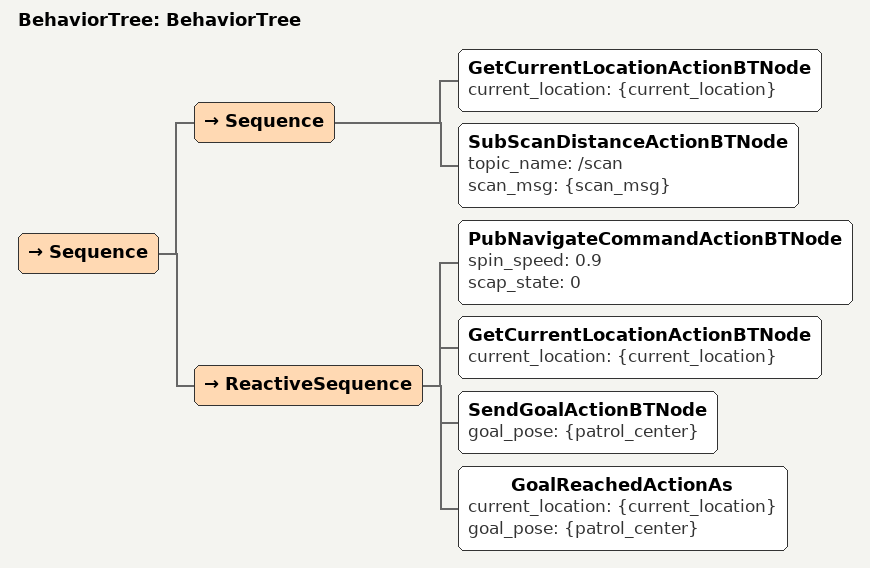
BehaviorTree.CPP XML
<?xml version="1.0" encoding="UTF-8"?>
<root BTCPP_format="4" main_tree_to_execute="BehaviorTree">
    <BehaviorTree ID="BehaviorTree">
        <Sequence>
            <Sequence>
                <GetCurrentLocationActionBTNode current_location="{current_location}" />
                <SubScanDistanceActionBTNode topic_name="/scan"
                scan_msg="{scan_msg}"/>
            </Sequence>
                    <ReactiveSequence>
                    <PubNavigateCommandActionBTNode spin_speed="0.9"
                scap_state="0" />
                     <GetCurrentLocationActionBTNode current_location="{current_location}" />
                        <SendGoalActionBTNode goal_pose="{patrol_center}" />
                        <GoalReachedActionAs current_location="{current_location}"
                        goal_pose="{patrol_center}"/>
                    </ReactiveSequence>
        </Sequence>
    </BehaviorTree>
</root>
